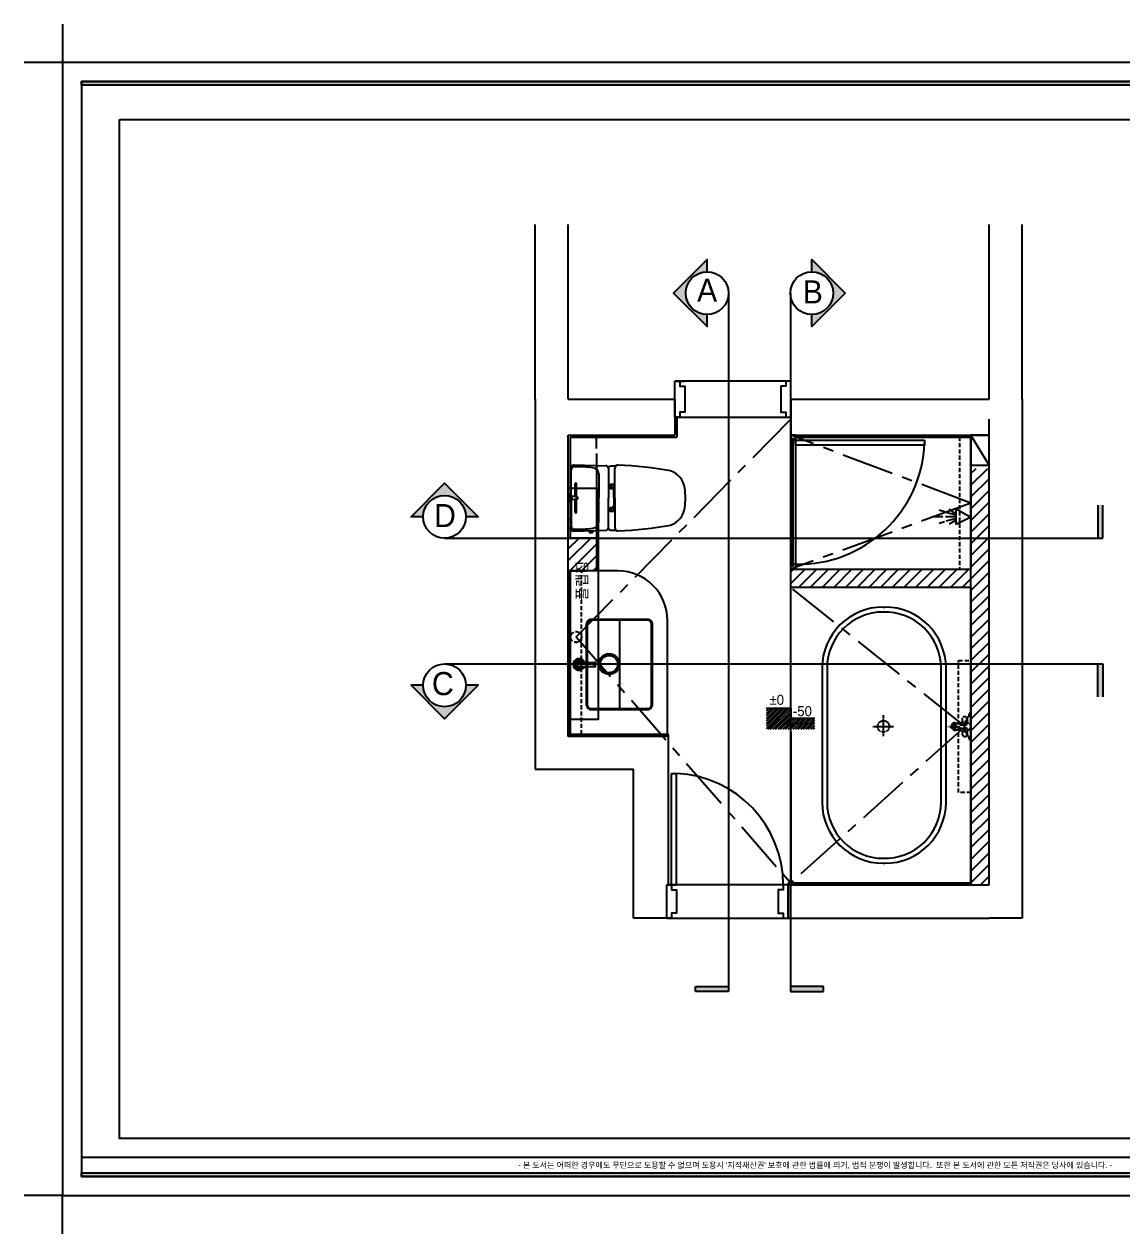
# Model space of a CAD drawing. Header units: millimetres. Extents: x 217202 to 745838, y -6815 to 171372.
# Drawn here: x 326739 to 333378, y 37985 to 45302 of the extents above; entities that cross this region are included whole.
import ezdxf
from ezdxf.enums import TextEntityAlignment as Align

# ---------------------------------------------------------------- set-up
doc = ezdxf.new("R2010")
doc.units = ezdxf.units.MM
for name, pattern in [('CENTER', [50.8, 31.75, -6.35, 6.35, -6.35]), ('DASHED', [0.75, 0.5, -0.25]), ('HIDDEN', [0.375, 0.25, -0.125])]:
    doc.linetypes.add(name, pattern=pattern)
doc.layers.get('DEFPOINTS').update_dxf_attribs({"color": 248})
for name, color, linetype in [('0-ELC TEXT', 7, 'Continuous'), ('03-WAL NEW', 3, 'Continuous'), ('06-LIGHT', 4, 'Continuous'), ('07-DIM', 5, 'Continuous'), ('BATH', 4, 'Continuous'), ('C-WALL1', 2, 'Continuous'), ('CO-BATH', 6, 'Continuous'), ('FIN', 2, 'Continuous'), ('FORM(YOURNAME)-1', 1, 'Continuous'), ('FORM(YOURNAME)-11', 1, 'Continuous'), ('FUR', 8, 'DASHED'), ('HAT', 5, 'Continuous'), ('HL', 6, 'HIDDEN'), ('TOILET-1', 6, 'Continuous'), ('도면층4', 4, 'Continuous'), ('도면층5', 5, 'Continuous')]:
    doc.layers.add(name, color=color, linetype=linetype)
doc.styles.add('YOURNAME', font='HY울릉도M.TTF')
doc.styles.add('코레일둥고', font='Korail_Round_Gothic_Medium.ttf')
pattern_1 = [(45, (24280.657, -28013.14), (-35.355339, 35.355339), [])]

# ---------------------------------------------------------------- blocks, each defined once
blk = doc.blocks.new('A$C4B2D31F0')
at = {"layer": 'FIN', "color": 4}
for p, q in [((185, 690.9), (20.4, 690.9)), ((37.2, 692.3), (24.7, 692.3)), ((37.2, 692.3), (49.7, 692.3)), ((200.9, 690.9), (365.5, 690.9)), ((47.7, 523.7), (192.9, 523.7)), ((338.2, 523.7), (192.9, 523.7)), ((12.6, 465.9), (192.9, 465.9)), ((373.3, 465.9), (192.9, 465.9)), ((192.9, 426.6), (13.7, 426.6)), ((192.9, 426.6), (372.2, 426.6))]:
    blk.add_line(p, q, dxfattribs=at)
for points in [[(20.4, 690.9), (7.9, 690.9, 0.421209), (-7.1, 675.5), (-2.4, 480.5, 0.001659)], [(365.5, 690.9), (378, 690.9, -0.421209), (392.9, 675.5), (388.3, 480.5, -0.001659)], [(12.6, 465.9, 0.371724), (-1.8, 451.2, 0.003515), (-1, 420.3, 0.320541)], [(373.3, 465.9, -0.371724), (387.7, 451.2, -0.003515), (386.9, 420.3, -0.320541)]]:
    blk.add_lwpolyline(points, format="xyb", dxfattribs=at)
for centre, radius, start, end in [((1004.3, 663.1), 1000, 179.31159, 185.94375), ((20.4, 674.9), 16, 90, 179.31159), ((24.7, 707.3), 15, 180, 270), ((49.7, 707.3), 15, 270, 0), ((365.5, 674.9), 16, 0.68841, 90), ((-618.4, 663.1), 1000, 354.05625, 0.68841), ((49.4, 563.7), 40, 185.94375, 267.51291), ((336.5, 563.7), 40, 272.48709, 354.05625), ((12.6, 480.9), 15, 181.36509, 270), ((373.3, 480.9), 15, 270, 358.63491), ((13.7, 406.6), 20, 90, 182.3333), ((2197.7, 495.6), 2205.9, 182.3333, 190.60807), ((-1811.8, 495.6), 2205.9, 349.39193, 357.6667), ((372.2, 406.6), 20, 357.6667, 90), ((148.7, 128.9), 125.5, 198.2964, 263.42408), ((237.2, 128.9), 125.5, 276.57592, 341.7036), ((192.9, 405.9), 405.9, 261.69926, 270), ((192.9, 405.9), 405.9, 270, 278.30074)]:
    blk.add_arc(centre, radius, start, end, dxfattribs=at)
at = {"layer": 'HL', "linetype": 'Continuous'}
for p, q in [((106.4, 666.3), (184.4, 666.3)), ((106.4, 659.3), (185.5, 659.3)), ((168.9, 697.3), (168.9, 707.3)), ((168.9, 697.3), (216.9, 697.3)), ((186, 692.5), (180.6, 697.3)), ((181.6, 685.5), (186, 692.5)), ((187, 651.2), (181.6, 685.5)), ((181.6, 685.5), (204.3, 685.5)), ((186, 692.5), (199.9, 692.5)), ((198.9, 651.2), (204.3, 685.5)), ((199.9, 692.5), (205.3, 697.3)), ((204.3, 685.5), (199.9, 692.5)), ((200.4, 659.3), (279.4, 659.3)), ((201.4, 666.3), (279.4, 666.3)), ((216.9, 697.3), (216.9, 707.3)), ((187, 651.2), (198.9, 651.2)), ((-16, 576.9), (-16, 564.8)), ((-12, 580.9), (-4.8, 580.9)), ((-12, 560.8), (-4.3, 560.8)), ((192.9, 433.7), (146.6, 433.7)), ((192.9, 433.7), (239.3, 433.7))]:
    blk.add_line(p, q, dxfattribs=at)
for points in [[(110.4, 426.6), (110.4, 450.8, -0.414214), (114.4, 454.8), (130.9, 454.8, -0.414214), (134.9, 450.8), (134.9, 435.2), (134.9, 426.6)], [(275.5, 426.6), (275.5, 450.8, 0.414214), (271.5, 454.8), (255, 454.8, 0.414214), (251, 450.8), (251, 435.2), (251, 426.6)], [(134.9, 435.2), (144.6, 435.2, -0.414214), (146.6, 433.2), (146.6, 426.6)], [(251, 435.2), (241.3, 435.2, 0.414214), (239.3, 433.2), (239.3, 426.6)]]:
    blk.add_lwpolyline(points, format="xyb", dxfattribs=at)
for centre in [(122.9, 440.9), (262.9, 440.9)]:
    blk.add_circle(centre, 8, dxfattribs=at)
for centre, radius, start, end in [((106.4, 662.8), 3.5, 90, 270), ((279.4, 662.8), 3.5, 270, 90), ((-12, 576.9), 4, 90, 180), ((-12, 564.8), 4, 180, 270)]:
    blk.add_arc(centre, radius, start, end, dxfattribs=at)
blk = doc.blocks.new('AC-8')
at = {"layer": 'BATH'}
for p, q in [((-50.8, 54), (-0.1, 142.7)), ((-0.1, 142.7), (45.4, 54)), ((45.4, 54), (-50.8, 54)), ((-24.7, 46.5), (-46.3, 12.2)), ((-13.5, 47.3), (-27.7, -7.9)), ((-1.6, 49.5), (-1.6, -10.8)), ((10.4, 47.3), (24.5, -7.9)), ((21.6, 46.5), (43.2, 12.2)), ((-31.4, -16.2), (-41.1, -49)), ((-1.6, -27.3), (-1.6, -88.5)), ((28.3, -16.2), (38, -49))]:
    blk.add_line(p, q, dxfattribs=at)
blk = doc.blocks.new('FORM-ELEVATION')
at = {"layer": 'FORM(YOURNAME)-11'}
h = blk.add_hatch(color=256, dxfattribs=at)
h.dxf.hatch_style = 1
h.paths.add_polyline_path([(-10309, 35708), (71691, 35708), (71691, 35508), (-10309, 35508)])
h.paths.add_polyline_path([(-10309, -21492), (71691, -21492), (71691, -21692), (-10309, -21692)])
at = {"layer": 'DEFPOINTS', "color": 158}
blk.add_line((62481, -20692), (-10309, -20692), dxfattribs=at)
at = {"layer": 'DEFPOINTS', "color": 1}
for points in [[(-11309, 38708), (-11309, 36708), (-13309, 36708)], [(-11309, -24692), (-11309, -22692), (-13309, -22692)]]:
    blk.add_lwpolyline(points, dxfattribs=at)
at = {"layer": 'DEFPOINTS', "color": 158}
for points in [[(-10309, -21692), (71691, -21692), (71691, 35708), (-10309, 35708)], [(-8309, 33708), (61071, 33708), (61071, -19692), (-8309, -19692)]]:
    blk.add_lwpolyline(points, close=True, dxfattribs=at)
at = {"layer": 'FORM(YOURNAME)-11', "color": 250}
blk.add_lwpolyline([(-11309, -22692), (72691, -22692), (72691, 36708), (-11309, 36708)], close=True, dxfattribs=at)
at = {"layer": 'FORM(YOURNAME)-11'}
for points in [[(-10309, 35708), (71691, 35708), (71691, 35508), (-10309, 35508)], [(-10309, -21492), (71691, -21492), (71691, -21692), (-10309, -21692)]]:
    blk.add_lwpolyline(points, close=True, dxfattribs=at)
at = {"layer": 'FORM(YOURNAME)-11', "color": 1, "style": 'YOURNAME'}
blk.add_text("- 본 도서는 어떠한 경우에도 무단으로 도용할 수 없으며 도용시 '지적재산권' 보호에 관한 법률에 의거, 법적 분쟁이 발생합니다.  또한 본 도서에 관한 모든 저작권은 당사에 있습니다. -", height=300, dxfattribs=at).set_placement((28146, -21092), align=Align.MIDDLE_CENTER)
at = {"layer": 'FORM(YOURNAME)-11', "color": 3, "style": 'YOURNAME'}
for tag, height, p in [('1', 450, (71041, -1219)), ('2', 450, (71041, -1863)), ('3', 450, (71041, -3150)), ('4', 450, (71041, -5081)), ('5', 515, (71041, -7398)), ('6', 515, (71041, -9650)), ('7', 515, (71041, -11903)), ('8', 515, (71041, -14155)), ('9', 515, (71041, -16408)), ('10', 515, (66791, -18596)), ('11', 515, (71041, -18660)), ('12', 515, (66791, -20848)), ('13', 515, (71041, -20848))]:
    blk.add_attdef(tag, text='', height=height, dxfattribs=at).set_placement(p, align=Align.MIDDLE_RIGHT)

msp = doc.modelspace()

# ---------------------------------------------------------------- hatches: boundary and pattern name
h = msp.add_hatch()
h.set_pattern_fill('ANSI31', color=8, scale=3.388004, angle=180)
h.set_pattern_definition([(225, (236225.252, -67804.64), (7.60628565, -7.60628565), [])])
h.paths.add_polyline_path([(331228.3, 41165.5), (331375.3, 41165.5), (331375.3, 41104.5), (331522.2, 41104.5), (331522.2, 41036.7), (331228.3, 41036.7)])
at = {"layer": '03-WAL NEW'}
h = msp.add_hatch(dxfattribs=at)
h.set_pattern_fill('_USER', color=8, scale=50, angle=45, pattern_type=0)
h.set_pattern_definition(pattern_1)
h.paths.add_polyline_path([(330210.3, 42815.4), (330030.3, 42815.4), (330162.1, 42815.4), (330172.9, 42815.4)])
h.paths.add_polyline_path([(330200.3, 42195.4), (330030.3, 42195.4), (330030.3, 41995.4), (330200.3, 41995.4)])
h = msp.add_hatch(dxfattribs=at)
h.set_pattern_fill('_USER', color=8, scale=50, angle=45, pattern_type=0)
h.set_pattern_definition(pattern_1)
h.paths.add_polyline_path([(332575.3, 42615.4), (332465.3, 42615.4), (332465.3, 42005.4), (331375.3, 42005.4), (331375.3, 41895.4), (332465.3, 41895.4), (332465.3, 40095.4), (332575.3, 40095.4)])
at = {"layer": 'TOILET-1', "true_color": 0xed1f24}
h = msp.add_hatch(color=240, dxfattribs=at)
h.dxf.hatch_style = 1
h.paths.add_polyline_path([(330869.9, 43472.7), (330869.9, 43546.2, -0.414214), (330740.5, 43675.5, -0.414214), (330869.9, 43804.8), (330869.9, 43878.2), (330667.1, 43675.5)])
h = msp.add_hatch(color=240, dxfattribs=at)
h.dxf.hatch_style = 1
h.paths.add_polyline_path([(331705.6, 43675.5), (331502.9, 43878.2), (331502.9, 43804.8, -0.414214), (331632.2, 43675.5, -0.414214), (331502.9, 43546.2), (331502.9, 43472.7)])
h = msp.add_hatch(color=240, dxfattribs=at)
h.dxf.hatch_style = 1
h.paths.add_polyline_path([(329282, 42525.1), (329079.3, 42322.3), (329152.7, 42322.3, -1), (329411.3, 42322.3), (329484.8, 42322.3)])
h = msp.add_hatch(color=240, dxfattribs=at)
h.dxf.hatch_style = 1
h.paths.add_polyline_path([(333263.2, 42193), (333233.2, 42193), (333233.2, 42393), (333263.2, 42393)])
h = msp.add_hatch(color=240, dxfattribs=at)
h.dxf.hatch_style = 1
h.paths.add_polyline_path([(333263.2, 41432.3), (333233.2, 41432.3), (333233.2, 41232.3), (333263.2, 41232.3)])
h = msp.add_hatch(color=240, dxfattribs=at)
h.dxf.hatch_style = 1
h.paths.add_polyline_path([(329484.8, 41303), (329411.3, 41303, -1), (329152.7, 41303), (329079.3, 41303), (329282, 41100.2)])
h = msp.add_hatch(color=240, dxfattribs=at)
h.dxf.hatch_style = 1
h.paths.add_polyline_path([(330999.2, 39450.9), (330999.2, 39480.9), (330799.2, 39480.9), (330799.2, 39450.9)])
h = msp.add_hatch(color=240, dxfattribs=at)
h.dxf.hatch_style = 1
h.paths.add_polyline_path([(331573.6, 39450.9), (331573.6, 39480.9), (331373.6, 39480.9), (331373.6, 39450.9)])

# ---------------------------------------------------------------- linework, layer by layer
at = {"layer": '06-LIGHT'}
msp.add_lwpolyline([(331228.3, 41165.5), (331375.3, 41165.5), (331375.3, 41104.5), (331522.2, 41104.5)], dxfattribs=at)
at = {"layer": '07-DIM'}
for p, q in [((330687.3, 42924.4), (330687.3, 42803.4)), ((330042.3, 42803.4), (330687.3, 42803.4)), ((330042.3, 42803.4), (330042.3, 42195.4)), ((331405.3, 42803.4), (332465.3, 42803.4)), ((330030.3, 41995.4), (330030.3, 40995.4)), ((330042.3, 41995.4), (330042.3, 40995.4)), ((330030.3, 41007.4), (330637.3, 41007.4)), ((330030.3, 40995.4), (330625.3, 40995.4)), ((330637.3, 40095.4), (330637.3, 41007.4)), ((331360.3, 40107.4), (332465.3, 40107.4)), ((331360.3, 40107.4), (331360.3, 40095.4))]:
    msp.add_line(p, q, dxfattribs=at)
at = {"layer": 'C-WALL1'}
for p, q in [((329830.3, 43033.4), (329830.3, 44090.1)), ((330030.3, 43033.4), (330030.3, 44090.1)), ((332575.3, 43033.4), (332575.3, 44090.1)), ((332774.8, 43033.4), (332774.8, 44090.1)), ((330675.3, 42924.4), (330675.3, 43142.4)), ((331375.3, 42924.4), (331375.3, 43142.4)), ((329830.3, 43033.4), (329830.3, 40795.4)), ((330030.3, 43033.4), (330675.3, 43033.4)), ((330675.3, 43033.4), (330675.3, 42815.4)), ((331375.3, 43033.4), (332575.3, 43033.4)), ((331375.3, 43033.4), (331375.3, 42815.4)), ((332774.8, 43033.4), (332774.8, 39895.4)), ((332575.3, 40095.4), (332575.3, 42912)), ((329830.3, 42815.4), (329830.3, 40795.4)), ((330030.3, 42815.4), (330675.3, 42815.4)), ((330030.3, 40995.4), (330030.3, 42815.4)), ((331375.3, 42815.4), (332575.3, 42815.4)), ((330030.3, 40995.4), (330625.3, 40995.4)), ((329830.3, 40795.4), (330425.3, 40795.4)), ((330425.3, 39895.4), (330425.3, 40795.4)), ((331360.3, 40095.4), (332575.3, 40095.4)), ((331360.3, 40095.4), (331360.3, 39895.4)), ((331360.3, 40095.4), (332575.3, 40095.4)), ((330625.3, 39895.4), (330425.3, 39895.4)), ((331360.3, 39895.4), (332575.3, 39895.4)), ((332774.8, 39895.4), (332575.3, 39895.4))]:
    msp.add_line(p, q, dxfattribs=at)
at = {"layer": 'CO-BATH'}
for p, q in [((331382.8, 42795.4), (331382.8, 42025.4)), ((331387.8, 42795.4), (331387.8, 42025.4))]:
    msp.add_line(p, q, dxfattribs=at)
at = {"layer": 'CO-BATH', "color": 8}
for points in [[(331375.3, 42815.4), (331405.3, 42815.4), (331405.3, 42005.4), (331375.3, 42005.4)], [(332185.3, 42785.4), (332185.3, 42755.4), (331405.3, 42755.4), (331405.3, 42785.4)]]:
    msp.add_lwpolyline(points, close=True, dxfattribs=at)
at = {"layer": 'CO-BATH'}
for points in [[(331375.3, 42815.4), (331375.3, 42785.4), (331380.3, 42785.4), (331380.3, 42795.4), (331390.3, 42795.4), (331390.3, 42785.4), (331405.3, 42785.4), (331405.3, 42815.4)], [(331375.3, 42005.4), (331375.3, 42035.4), (331380.3, 42035.4), (331380.3, 42025.4), (331390.3, 42025.4), (331390.3, 42035.4), (331405.3, 42035.4), (331405.3, 42005.4)]]:
    msp.add_lwpolyline(points, close=True, dxfattribs=at)
at = {"layer": 'FUR', "linetype": 'CENTER', "ltscale": 10}
for p, q in [((330077.7, 41595.4), (331375.3, 42912)), ((332465.3, 42405.4), (331375.3, 42815.4)), ((332465.3, 42405.4), (331375.3, 42005.4)), ((332429.9, 41053.6), (331375.3, 41895.4)), ((330077.7, 41595.4), (331375.3, 40107.4)), ((332429.9, 41053.6), (331375.3, 40107.4))]:
    msp.add_line(p, q, dxfattribs=at)
at = {"layer": 'FUR'}
for p, q in [((332455.3, 41119.3), (332455.3, 41129.3)), ((332460.3, 41134.3), (332465.3, 41134.3)), ((331872.3, 41054.3), (331998, 41054.3)), ((331936.5, 40996), (331936.5, 41122.3)), ((332326, 41054.3), (332328.8, 41054.3)), ((332335.3, 41054.3), (332392.5, 41054.3)), ((332365.3, 41083.8), (332365.3, 41023.3)), ((332365.3, 41074.3), (332388.4, 41074.3)), ((332398.4, 41064.3), (332435.3, 41064.3)), ((332415.3, 41084.3), (332415.3, 41104.3)), ((332425.3, 41114.3), (332435.3, 41114.3)), ((332425.3, 41074.3), (332435.3, 41074.3)), ((332440.3, 41079.3), (332440.3, 41109.3)), ((332445.3, 41114.3), (332450.3, 41114.3)), ((332445.3, 41074.3), (332445.3, 41114.3)), ((332365.3, 41034.3), (332389.4, 41034.3)), ((332398.4, 41044.3), (332435.3, 41044.3)), ((332398.4, 41043.3), (332398.4, 41044.3)), ((332415.3, 41004.3), (332415.3, 41024.3)), ((332425.3, 41034.3), (332435.3, 41034.3)), ((332425.3, 40994.3), (332435.3, 40994.3)), ((332440.3, 40999.3), (332440.3, 41029.3)), ((332445.3, 40994.3), (332445.3, 41034.3)), ((332445.3, 40994.3), (332450.3, 40994.3)), ((332455.3, 40979.3), (332455.3, 40989.3)), ((332460.3, 40974.3), (332465.3, 40974.3)), ((332465.3, 40815.4), (332465.3, 40975.4))]:
    msp.add_line(p, q, dxfattribs=at)
at = {"layer": 'FUR', "ltscale": 50}
for points in [[(332397.3, 42805.4), (332397.3, 42005.4), (332465.3, 42005.4), (332465.3, 42805.4)], [(330042.3, 41995.4), (330042.3, 41007.4), (330110.3, 41007.4), (330110.3, 41995.4)], [(332465.3, 41453.6), (332465.3, 40653.6), (332390.3, 40653.6), (332390.3, 41453.6)]]:
    msp.add_lwpolyline(points, close=True, dxfattribs=at)
for centre in [(330077.7, 41595.4), (332429.9, 41053.6)]:
    msp.add_circle(centre, 32.6, dxfattribs=at)
at = {"layer": 'FUR'}
for centre, radius in [((331936.5, 41054.3), 35), ((332365.3, 41054.3), 12.9)]:
    msp.add_circle(centre, radius, dxfattribs=at)
for centre, radius, start, end in [((332460.3, 41129.3), 5, 90, 180), ((332365.3, 41054.3), 20, 90, 180), ((332365.3, 41054.3), 20, 180, 270), ((332388.4, 41064.3), 10, 0, 90), ((332425.3, 41104.3), 10, 90, 180), ((332425.3, 41084.3), 10, 180, 270), ((332435.3, 41109.3), 5, 0, 90), ((332435.3, 41079.3), 5, 270, 0), ((332435.3, 41074.3), 10, 270, 0), ((332445.3, 41054.3), 20, 270, 90), ((332450.3, 41119.3), 5, 270, 0), ((332389.4, 41043.3), 9, 270, 0), ((332425.3, 41024.3), 10, 90, 180), ((332425.3, 41004.3), 10, 180, 270), ((332435.3, 41034.3), 10, 0, 90), ((332435.3, 41029.3), 5, 0, 90), ((332435.3, 40999.3), 5, 270, 0), ((332450.3, 40989.3), 5, 0, 90), ((332460.3, 40979.3), 5, 180, 270)]:
    msp.add_arc(centre, radius, start, end, dxfattribs=at)
at = {"layer": 'HAT', "color": 8}
for p, q in [((330339.3, 41701.9), (330339.3, 41156.9)), ((330095.3, 41441.9), (330185.8, 41441.9)), ((330095.3, 41416.9), (330185.8, 41416.9)), ((330185.8, 41442.9), (330190.8, 41442.9)), ((330185.8, 41415.9), (330185.8, 41442.9)), ((330185.8, 41415.9), (330190.8, 41415.9)), ((330190.8, 41443.9), (330195.8, 41443.9)), ((330190.8, 41414.9), (330190.8, 41443.9)), ((330195.8, 41414.9), (330195.8, 41443.9)), ((330190.8, 41414.9), (330195.8, 41414.9))]:
    msp.add_line(p, q, dxfattribs=at)
for points in [[(330169.3, 41156.9), (330509.3, 41156.9, 0.414214), (330539.3, 41186.9), (330539.3, 41671.9, 0.414214), (330509.3, 41701.9), (330169.3, 41701.9, 0.414214), (330139.3, 41671.9), (330139.3, 41186.9, 0.414214)], [(330169.3, 41161.9), (330509.3, 41161.9, 0.414214), (330534.3, 41186.9), (330534.3, 41671.9, 0.414214), (330509.3, 41696.9), (330169.3, 41696.9, 0.414214), (330144.3, 41671.9), (330144.3, 41186.9, 0.414214)]]:
    msp.add_lwpolyline(points, format="xyb", close=True, dxfattribs=at)
for radius in [62.5, 57.5, 52.5]:
    msp.add_circle((330276.8, 41431.5), radius, dxfattribs=at)
for radius, start, end in [(35, 20.92481, 339.07514), (30, 24.62429, 335.37566), (25, 29.99998, 329.99998), (18, 43.98294, 316.01701), (12.5, 89.99998, 269.99998)]:
    msp.add_arc((330095.3, 41429.4), radius, start, end, dxfattribs=at)
at = {"layer": 'TOILET-1', "color": 240, "true_color": 0xed1f24}
for p, q in [((330999.2, 43675.5), (330999.2, 39450.9)), ((331373.6, 43675.5), (331373.6, 39450.9)), ((333233.2, 42393), (333233.2, 42193)), ((333263.2, 42193), (333263.2, 42393)), ((329282, 42193), (333263.2, 42193)), ((329282, 41432.3), (333263.2, 41432.3)), ((333233.2, 41232.3), (333233.2, 41432.3)), ((333263.2, 41432.3), (333263.2, 41232.3)), ((330799.2, 39450.9), (330799.2, 39480.9)), ((330799.2, 39480.9), (330999.2, 39480.9)), ((330999.2, 39450.9), (330799.2, 39450.9)), ((331573.6, 39480.9), (331373.6, 39480.9)), ((331373.6, 39450.9), (331573.6, 39450.9)), ((331573.6, 39450.9), (331573.6, 39480.9))]:
    msp.add_line(p, q, dxfattribs=at)
at = {"layer": 'TOILET-1'}
for p, q in [((330200.3, 42736.1), (330200.3, 42815.4)), ((331375.3, 40095.4), (331375.3, 42878.6)), ((332575.3, 42815.4), (332465.3, 42815.4)), ((332465.3, 42815.4), (332465.3, 42005.4)), ((332465.3, 42005.4), (332465.3, 42815.4)), ((332465.3, 42815.4), (332465.3, 42635.4)), ((332575.3, 42635.4), (332465.3, 42815.4)), ((330030.3, 41995.4), (330030.3, 42705.4)), ((330200.3, 42705.4), (330200.3, 41995.4)), ((332465.3, 42635.4), (332575.3, 42635.4)), ((332465.3, 42635.4), (332465.3, 42005.4)), ((332465.3, 42635.4), (332465.3, 42005.4)), ((330030.3, 42195.4), (330200.3, 42195.4)), ((331375.3, 41895.4), (331375.3, 42005.4)), ((331375.3, 42005.4), (332465.3, 42005.4)), ((332465.3, 41895.4), (332465.3, 42005.4)), ((330140.3, 41995.4), (330030.3, 41995.4)), ((330030.3, 41995.4), (330140.3, 41995.4)), ((332465.3, 41895.4), (331375.3, 41895.4)), ((332465.3, 41895.4), (332465.3, 40095.4)), ((332465.3, 40095.4), (332465.3, 41895.4)), ((331935.2, 41776.4), (331945.2, 41776.4)), ((331565.2, 41406.4), (331565.2, 40596.4)), ((331595.2, 41406.4), (331595.2, 40596.4)), ((332285.2, 40596.4), (332285.2, 41406.4)), ((332315.2, 40596.4), (332315.2, 41406.4)), ((331375.3, 41019.3), (331375.3, 40095.4)), ((331935.2, 40226.4), (331945.2, 40226.4))]:
    msp.add_line(p, q, dxfattribs=at)
at = {"layer": 'TOILET-1', "color": 240, "true_color": 0xed1f24}
for points in [[(330869.9, 43804.8), (330869.9, 43878.2), (330667.1, 43675.5), (330869.9, 43472.7), (330869.9, 43546.2)], [(331502.9, 43804.8), (331502.9, 43878.2), (331705.6, 43675.5), (331502.9, 43472.7), (331502.9, 43546.2)], [(329152.7, 42322.3), (329079.3, 42322.3), (329282, 42525.1), (329484.8, 42322.3), (329411.3, 42322.3)], [(329152.7, 41303), (329079.3, 41303), (329282, 41100.2), (329484.8, 41303), (329411.3, 41303)]]:
    msp.add_lwpolyline(points, dxfattribs=at)
at = {"layer": 'TOILET-1'}
msp.add_lwpolyline([(330030.3, 42496.3), (330210.3, 42496.3), (330210.3, 41096.3), (330030.3, 41096.3)], close=True, dxfattribs=at)
msp.add_lwpolyline([(330330.3, 41995.4), (330030.3, 41995.4), (330030.3, 40995.4), (330630.3, 40995.4), (330630.3, 41695.4)], dxfattribs=at)
at = {"layer": 'TOILET-1', "color": 240, "true_color": 0xed1f24}
for centre in [(330869.9, 43675.5), (331502.9, 43675.5), (329282, 42322.3), (329282, 41303)]:
    msp.add_circle(centre, 129.3, dxfattribs=at)
at = {"layer": 'TOILET-1'}
for centre, radius, start, end in [((331422.6, 42798.5), 763.2, 268.70268, 357.89461), ((330330.3, 41695.4), 300, 0, 90), ((331935.2, 41406.4), 370, 90, 180), ((331935.2, 41406.4), 340, 90, 180), ((331944.9, 41406.3), 340.2, 0.01667, 91.64396), ((331945.2, 41406.4), 370, 0, 90), ((331935.2, 40596.4), 370, 180, 270), ((331935.2, 40596.4), 340, 180, 270), ((331944.9, 40596.5), 340.2, 268.35604, 359.98333), ((331945.2, 40596.4), 370, 270, 0)]:
    msp.add_arc(centre, radius, start, end, dxfattribs=at)
at = {"layer": '도면층4'}
for p, q in [((331375.3, 43142.4), (330675.3, 43142.4)), ((330705.3, 43142.4), (330735.3, 43142.4)), ((330675.3, 42924.4), (331375.3, 42924.4)), ((330655.3, 40770.4), (330685.3, 40770.4)), ((330655.3, 40095.4), (330655.3, 40770.4)), ((330685.3, 40095.4), (330685.3, 40770.4)), ((331360.3, 40095.4), (330625.3, 40095.4)), ((330655.3, 40095.4), (330685.3, 40095.4)), ((330625.3, 39895.4), (331360.3, 39895.4))]:
    msp.add_line(p, q, dxfattribs=at)
for points in [[(330675.3, 43142.4), (330705.3, 43142.4), (330705.3, 43112.4), (330735.3, 43112.4), (330735.3, 42954.4), (330705.3, 42954.4), (330705.3, 42924.4), (330675.3, 42924.4), (330675.3, 43142.4)], [(331375.3, 43142.4), (331345.3, 43142.4), (331345.3, 43112.4), (331315.3, 43112.4), (331315.3, 42954.4), (331345.3, 42954.4), (331345.3, 42924.4), (331375.3, 42924.4), (331375.3, 43142.4)], [(330625.3, 40095.4), (330655.3, 40095.4), (330655.3, 40065.4), (330685.3, 40065.4), (330685.3, 39925.4), (330655.3, 39925.4), (330655.3, 39895.4), (330625.3, 39895.4), (330625.3, 40095.4)], [(331360.3, 40095.4), (331330.3, 40095.4), (331330.3, 40065.4), (331300.3, 40065.4), (331300.3, 39925.4), (331330.3, 39925.4), (331330.3, 39895.4), (331360.3, 39895.4), (331360.3, 40095.4)]]:
    msp.add_lwpolyline(points, dxfattribs=at)
at = {"layer": '도면층5'}
msp.add_arc((330655.1, 40095.4), 675.2, 0.00564, 87.22723, dxfattribs=at)

# ---------------------------------------------------------------- block references
at = {"layer": 'C-WALL1', "rotation": 270}
msp.add_blockref('AC-8', (332322.5, 42320.4), dxfattribs=at)
at = {"layer": 'FORM(YOURNAME)-1', "xscale": 0.1154138797272628, "yscale": 0.1154138797272628, "zscale": 0.1154138797272628}
msp.add_blockref('FORM-ELEVATION', (328275.2, 40834.8), dxfattribs=at)
at = {"layer": 'TOILET-1', "rotation": 90}
msp.add_blockref('A$C4B2D31F0', (330738.6, 42243.2), dxfattribs=at)

# ---------------------------------------------------------------- texts
at = {"layer": '0-ELC TEXT', "insert": (330080.5, 41816.1), "char_height": 64.687, "attachment_point": 1, "rotation": 90, "style": '코레일둥고'}
msp.add_mtext_dynamic_manual_height_columns('\\pxt5;{\\fGulim|b0|i0|c129|p50;플랩장}', width=274.969, gutter_width=3599.4, heights=[0], dxfattribs=at)
at = {"layer": 'TOILET-1', "color": 240, "true_color": 0xed1f24, "style": '코레일둥고'}
for s, p in [('A', (330808.9, 43623.2)), ('B', (331448, 43613.1)), ('D', (329218.2, 42259.8)), ('C', (329205.3, 41243.4))]:
    msp.add_text(s, height=139.8, dxfattribs=at).set_placement(p)
at = {"layer": '도면층4', "style": '코레일둥고'}
for s, p in [('%%P0', (331247, 41184.9)), ('-50', (331388.7, 41116.2))]:
    msp.add_text(s, height=60.98, dxfattribs=at).set_placement(p)

doc.saveas('drawing.dxf')
